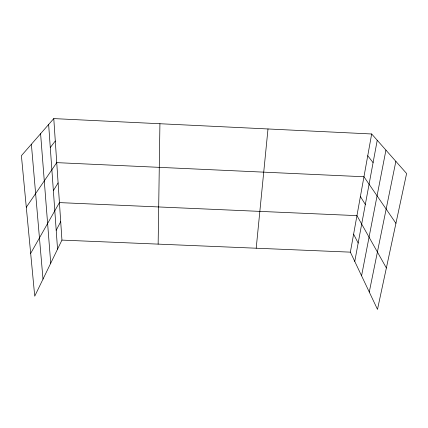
<?xml version="1.0" encoding="UTF-8"?>
<svg xmlns="http://www.w3.org/2000/svg" width="428" height="428" viewBox="0 0 428 428"><rect width="100%" height="100%" fill="white"/><g stroke="black" fill="none" stroke-linecap="round" stroke-linejoin="round"><path stroke-width="0.64" d="M158.141 244.121L159.922 123.735M256.201 248.213L267.998 128.962M371.67 133.98L406.6 173.511L377.496 309.401L350.366 252.146L371.67 133.98L53.784 118.599L21.4 155.685L34.732 296.165L61.942 240.103L53.784 118.599M354.759 261.417L377.234 140.277M361.569 275.793L385.933 150.121M369.268 292.035L395.863 161.356M56.196 230.275L60.706 221.651M30.672 253.408L59.422 202.605L356.947 215.637L386.366 267.971M53.361 190.61L58.106 182.943M26.29 207.248L56.742 162.635L363.955 176.759L395.932 223.314M50.285 147.532L55.287 140.994M61.942 240.103L350.366 252.146M367.748 155.733L373.088 162.635M360.397 196.511L365.325 204.477M353.603 234.175L358.166 243.04M31.378 144.252L43.003 279.12M40.59 133.707L50.723 263.215M48.637 124.489L57.55 249.16"/></g></svg>
